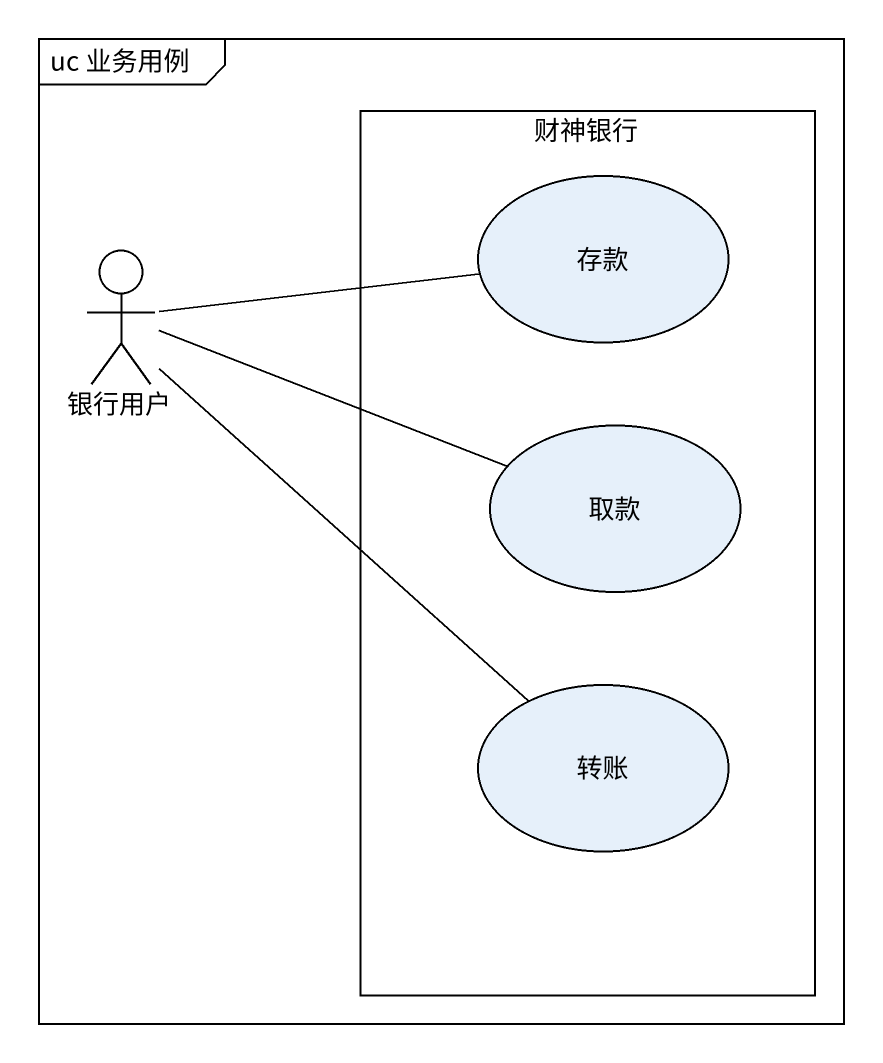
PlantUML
@startuml
mainframe uc 业务用例
rectangle 财神银行 {
  usecase 存款
  usecase 取款
  usecase 转账
}
actor 银行用户
银行用户 -right- 存款
取款 -left- 银行用户
转账 -up- 银行用户
@enduml
